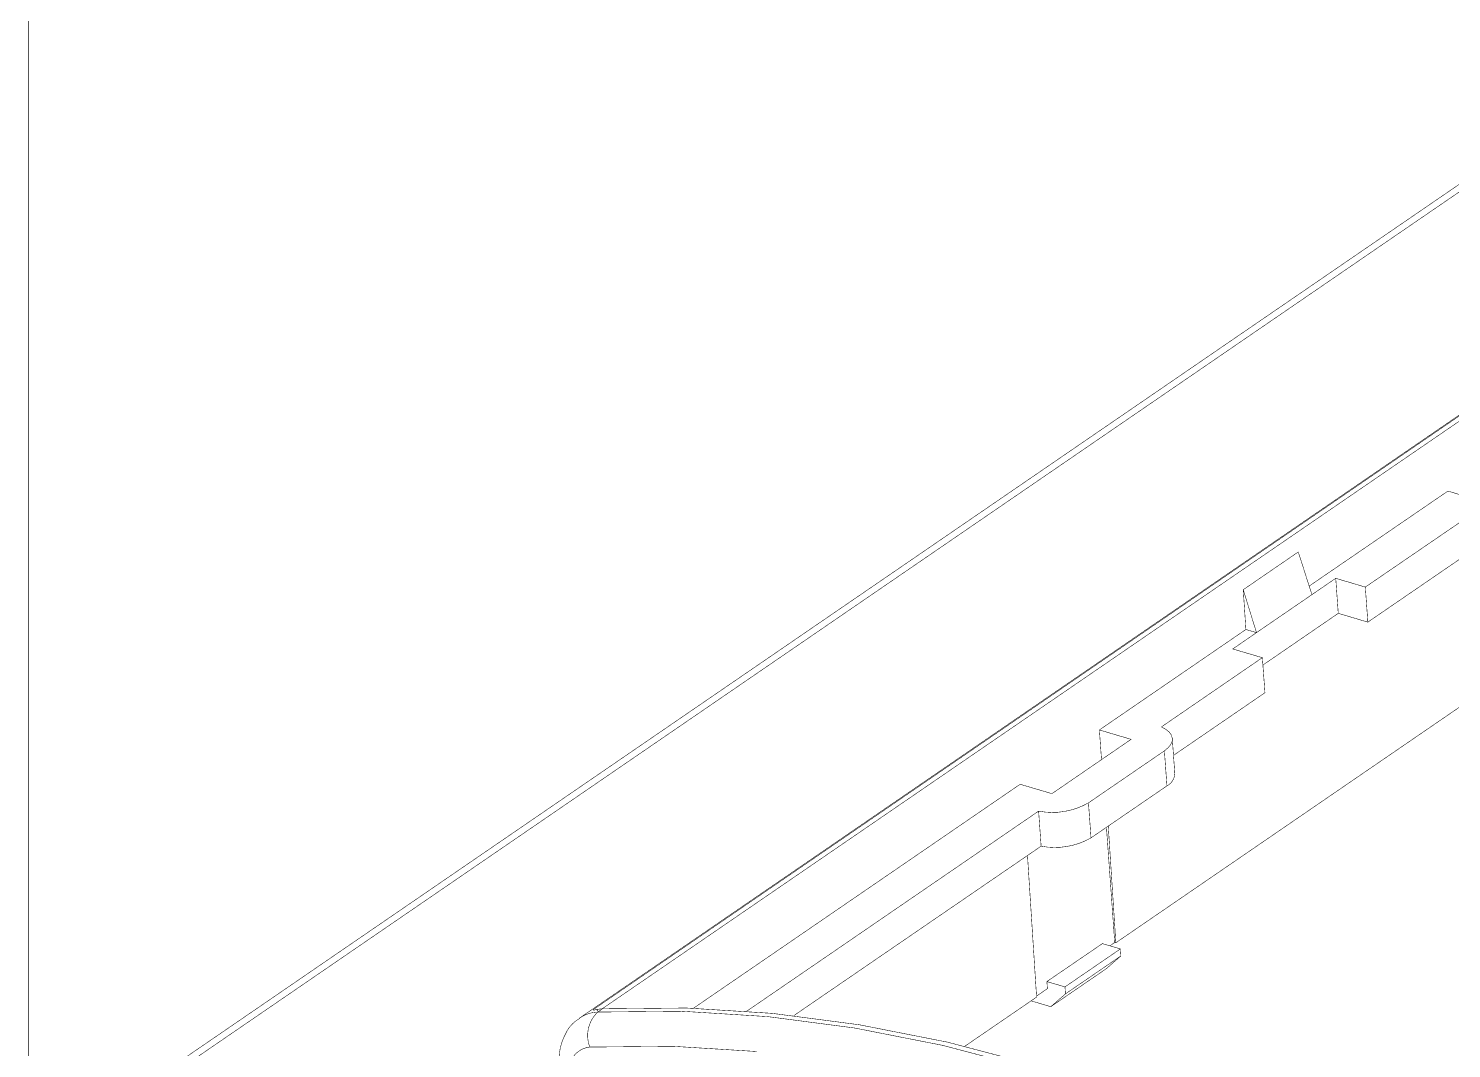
# Model space of a CAD drawing. Header units: inches. Extents: x 0 to 35.2, y -0.7 to 15.9.
# Drawn here: x 30.261 to 31.67, y 12.542 to 13.552 of the extents above; entities that cross this region are included whole.
import ezdxf

# ---------------------------------------------------------------- set-up
doc = ezdxf.new("R2010")
doc.units = ezdxf.units.IN
doc.header["$MEASUREMENT"] = 0
doc.layers.add('Board Outline', color=216, linetype='Continuous')
doc.layers.add('Dimensions', color=6, linetype='Continuous')

msp = doc.modelspace()

# ---------------------------------------------------------------- linework, layer by layer
at = {"layer": 'Board Outline', "const_width": 0.0005}
msp.add_lwpolyline([(30.261, -0.5315), (30.261, 15.6175)], dxfattribs=at)
at = {"layer": 'Dimensions', "const_width": 0.0005}
for points in [[(30.807, 12.572), (32.1535, 13.495)], [(30.8211, 12.5807), (32.1519, 13.493)], [(30.829, 12.5809), (32.1552, 13.4901)], [(30.3359, 12.4776), (31.6824, 13.4006)], [(30.3491, 12.4791), (31.6956, 13.4021)], [(31.5293, 12.9996), (31.6667, 13.0937)], [(31.6667, 13.0937), (31.6981, 13.0844)], [(31.5849, 12.9986), (31.685, 13.0671)], [(31.464, 12.996), (31.5185, 13.0334)], [(31.5185, 13.0334), (31.532, 12.9911)], [(31.5874, 12.9639), (31.6875, 13.0325)], [(31.464, 12.996), (31.4666, 12.9566)], [(31.464, 12.996), (31.4771, 12.9535)], [(31.532, 12.9911), (31.5556, 13.0073)], [(31.5556, 13.0073), (31.5849, 12.9986)], [(31.5556, 13.0073), (31.5581, 12.9726)], [(31.5849, 12.9986), (31.5874, 12.9639)], [(31.4771, 12.9535), (31.532, 12.9911)], [(31.4835, 12.9214), (31.5581, 12.9726)], [(31.5581, 12.9726), (31.5874, 12.9639)], [(31.3215, 12.8571), (31.4666, 12.9566)], [(31.4536, 12.9373), (31.4771, 12.9535)], [(31.4666, 12.9566), (31.4771, 12.9535)], [(31.3829, 12.8601), (31.4829, 12.9287)], [(31.4536, 12.9373), (31.4829, 12.9287)], [(31.4829, 12.9287), (31.4855, 12.894)], [(31.3378, 12.6463), (31.683, 12.883)], [(31.3949, 12.8319), (31.4855, 12.894)], [(31.3215, 12.8571), (31.3529, 12.8478)], [(31.3215, 12.8571), (31.3236, 12.8277)], [(31.3829, 12.8601), (31.3872, 12.8578)], [(31.3872, 12.8578), (31.3905, 12.8551)], [(31.3905, 12.8551), (31.3927, 12.8522)], [(31.2745, 12.794), (31.3529, 12.8478)], [(31.3895, 12.8394), (31.3921, 12.8425)], [(31.3921, 12.8425), (31.3935, 12.8458)], [(31.3927, 12.8522), (31.3937, 12.849)], [(31.3935, 12.8458), (31.3937, 12.849)], [(31.3937, 12.8486), (31.3962, 12.8139)], [(31.3107, 12.7849), (31.3859, 12.8364)], [(31.3859, 12.8364), (31.3895, 12.8394)], [(31.3859, 12.8364), (31.3884, 12.8017)], [(30.9195, 12.5815), (31.243, 12.8033)], [(31.243, 12.8033), (31.2745, 12.794)], [(31.3132, 12.7502), (31.3884, 12.8017)], [(31.3107, 12.7849), (31.3132, 12.7502)], [(30.9723, 12.5786), (31.2613, 12.7767)], [(31.2613, 12.7767), (31.2638, 12.742)], [(31.3285, 12.7606), (31.3367, 12.6466)], [(31.3303, 12.7619), (31.3378, 12.6463)], [(31.0189, 12.5742), (31.2638, 12.742)], [(31.2503, 12.7327), (31.2593, 12.5925)], [(31.2695, 12.6079), (31.3245, 12.6455)], [(31.3245, 12.6455), (31.3423, 12.6402)], [(31.3319, 12.6433), (31.3367, 12.6466)], [(31.3367, 12.6466), (31.3378, 12.6463)], [(31.2874, 12.6026), (31.3423, 12.6402)], [(31.2879, 12.5957), (31.3428, 12.6333)], [(31.3283, 12.6206), (31.3428, 12.6333)], [(31.3423, 12.6402), (31.3428, 12.6333)], [(31.2734, 12.583), (31.3283, 12.6206)], [(31.2593, 12.5935), (31.27, 12.6009)], [(31.2695, 12.6079), (31.27, 12.6009)], [(31.2695, 12.6079), (31.2874, 12.6026)], [(31.2874, 12.6026), (31.2879, 12.5957)], [(31.1882, 12.5438), (31.2593, 12.5925)], [(31.2538, 12.5888), (31.2734, 12.583)], [(31.2734, 12.583), (31.2879, 12.5957)], [(30.8247, 12.5777), (30.8294, 12.5809)], [(30.8247, 12.5777), (30.9079, 12.5785)], [(30.8294, 12.5809), (30.9126, 12.5817)], [(30.9079, 12.5785), (30.9928, 12.5732)], [(30.9126, 12.5817), (30.9975, 12.5764)], [(30.9928, 12.5732), (31.079, 12.5619)], [(30.9975, 12.5764), (31.0837, 12.5651)], [(31.079, 12.5619), (31.1663, 12.5447)], [(31.0837, 12.5651), (31.171, 12.5479)], [(31.1663, 12.5447), (31.2544, 12.5215)], [(31.171, 12.5479), (31.2591, 12.5247)], [(30.8168, 12.543), (30.8988, 12.5438)], [(30.8988, 12.5438), (30.9825, 12.5386)]]:
    msp.add_lwpolyline(points, dxfattribs=at)
at = {"layer": 'Dimensions', "const_width": 0.00025}
for points in [[(31.6666, 13.0937, 1), (31.6668, 13.0937, 1)], [(31.6666, 13.0937, 1), (31.6668, 13.0937, 1)], [(31.5183, 13.0334, 1), (31.5186, 13.0334, 1)], [(31.5183, 13.0334, 1), (31.5186, 13.0334, 1)], [(31.4639, 12.996, 1), (31.4641, 12.996, 1)], [(31.4639, 12.996, 1), (31.4641, 12.996, 1)], [(31.4639, 12.996, 1), (31.4641, 12.996, 1)], [(31.5292, 12.9996, 1), (31.5294, 12.9996, 1)], [(31.5554, 13.0073, 1), (31.5557, 13.0073, 1)], [(31.5554, 13.0073, 1), (31.5557, 13.0073, 1)], [(31.5554, 13.0073, 1), (31.5557, 13.0073, 1)], [(31.5848, 12.9986, 1), (31.5851, 12.9986, 1)], [(31.5848, 12.9986, 1), (31.5851, 12.9986, 1)], [(31.5848, 12.9986, 1), (31.5851, 12.9986, 1)], [(31.5319, 12.9911, 1), (31.5322, 12.9911, 1)], [(31.5319, 12.9911, 1), (31.5322, 12.9911, 1)], [(31.5319, 12.9911, 1), (31.5322, 12.9911, 1)], [(31.558, 12.9726, 1), (31.5582, 12.9726, 1)], [(31.558, 12.9726, 1), (31.5582, 12.9726, 1)], [(31.558, 12.9726, 1), (31.5582, 12.9726, 1)], [(31.4665, 12.9566, 1), (31.4667, 12.9566, 1)], [(31.4665, 12.9566, 1), (31.4667, 12.9566, 1)], [(31.4665, 12.9566, 1), (31.4667, 12.9566, 1)], [(31.477, 12.9535, 1), (31.4772, 12.9535, 1)], [(31.477, 12.9535, 1), (31.4772, 12.9535, 1)], [(31.477, 12.9535, 1), (31.4772, 12.9535, 1)], [(31.477, 12.9535, 1), (31.4772, 12.9535, 1)], [(31.5873, 12.9639, 1), (31.5876, 12.9639, 1)], [(31.5873, 12.9639, 1), (31.5876, 12.9639, 1)], [(31.5873, 12.9639, 1), (31.5876, 12.9639, 1)], [(31.4534, 12.9373, 1), (31.4537, 12.9373, 1)], [(31.4534, 12.9373, 1), (31.4537, 12.9373, 1)], [(31.4828, 12.9287, 1), (31.4831, 12.9287, 1)], [(31.4828, 12.9287, 1), (31.4831, 12.9287, 1)], [(31.4828, 12.9287, 1), (31.4831, 12.9287, 1)], [(31.4833, 12.9214, 1), (31.4836, 12.9214, 1)], [(31.4853, 12.894, 1), (31.4856, 12.894, 1)], [(31.4853, 12.894, 1), (31.4856, 12.894, 1)], [(31.3214, 12.8571, 1), (31.3216, 12.8571, 1)], [(31.3214, 12.8571, 1), (31.3216, 12.8571, 1)], [(31.3214, 12.8571, 1), (31.3216, 12.8571, 1)], [(31.3828, 12.8601, 1), (31.383, 12.8601, 1)], [(31.3828, 12.8601, 1), (31.383, 12.8601, 1)], [(31.3871, 12.8578, 1), (31.3873, 12.8578, 1)], [(31.3871, 12.8578, 1), (31.3873, 12.8578, 1)], [(31.3904, 12.8551, 1), (31.3906, 12.8551, 1)], [(31.3904, 12.8551, 1), (31.3906, 12.8551, 1)], [(31.3528, 12.8478, 1), (31.3531, 12.8478, 1)], [(31.3528, 12.8478, 1), (31.3531, 12.8478, 1)], [(31.392, 12.8425, 1), (31.3922, 12.8425, 1)], [(31.392, 12.8425, 1), (31.3922, 12.8425, 1)], [(31.3925, 12.8522, 1), (31.3928, 12.8522, 1)], [(31.3925, 12.8522, 1), (31.3928, 12.8522, 1)], [(31.3934, 12.8458, 1), (31.3936, 12.8458, 1)], [(31.3934, 12.8458, 1), (31.3936, 12.8458, 1)], [(31.3936, 12.849, 1), (31.3938, 12.849, 1)], [(31.3936, 12.849, 1), (31.3938, 12.849, 1)], [(31.3936, 12.8486, 1), (31.3938, 12.8486, 1)], [(31.3235, 12.8277, 1), (31.3237, 12.8277, 1)], [(31.3858, 12.8364, 1), (31.386, 12.8364, 1)], [(31.3858, 12.8364, 1), (31.386, 12.8364, 1)], [(31.3858, 12.8364, 1), (31.386, 12.8364, 1)], [(31.3894, 12.8394, 1), (31.3897, 12.8394, 1)], [(31.3894, 12.8394, 1), (31.3897, 12.8394, 1)], [(31.3948, 12.8319, 1), (31.3951, 12.8319, 1)], [(31.3961, 12.8139, 1), (31.3964, 12.8139, 1)], [(31.3961, 12.8139, 1), (31.3964, 12.8139, 1)], [(31.2429, 12.8033, 1), (31.2432, 12.8033, 1)], [(31.2429, 12.8033, 1), (31.2432, 12.8033, 1)], [(31.3883, 12.8017, 1), (31.3886, 12.8017, 1)], [(31.3883, 12.8017, 1), (31.3886, 12.8017, 1)], [(31.3883, 12.8017, 1), (31.3886, 12.8017, 1)], [(31.2744, 12.794, 1), (31.2746, 12.794, 1)], [(31.2744, 12.794, 1), (31.2746, 12.794, 1)], [(31.3106, 12.7849, 1), (31.3109, 12.7849, 1)], [(31.3106, 12.7849, 1), (31.3109, 12.7849, 1)], [(31.3106, 12.7849, 1), (31.3109, 12.7849, 1)], [(31.2612, 12.7767, 1), (31.2614, 12.7767, 1)], [(31.2612, 12.7767, 1), (31.2614, 12.7767, 1)], [(31.2612, 12.7767, 1), (31.2614, 12.7767, 1)], [(31.3283, 12.7606, 1), (31.3286, 12.7606, 1)], [(31.3302, 12.7619, 1), (31.3304, 12.7619, 1)], [(31.2637, 12.742, 1), (31.2639, 12.742, 1)], [(31.2637, 12.742, 1), (31.2639, 12.742, 1)], [(31.2637, 12.742, 1), (31.2639, 12.742, 1)], [(31.3131, 12.7502, 1), (31.3134, 12.7502, 1)], [(31.3131, 12.7502, 1), (31.3134, 12.7502, 1)], [(31.3131, 12.7502, 1), (31.3134, 12.7502, 1)], [(31.2501, 12.7327, 1), (31.2504, 12.7327, 1)], [(31.3243, 12.6455, 1), (31.3246, 12.6455, 1)], [(31.3243, 12.6455, 1), (31.3246, 12.6455, 1)], [(31.3318, 12.6433, 1), (31.332, 12.6433, 1)], [(31.3366, 12.6466, 1), (31.3369, 12.6466, 1)], [(31.3366, 12.6466, 1), (31.3369, 12.6466, 1)], [(31.3366, 12.6466, 1), (31.3369, 12.6466, 1)], [(31.3377, 12.6463, 1), (31.3379, 12.6463, 1)], [(31.3377, 12.6463, 1), (31.3379, 12.6463, 1)], [(31.3377, 12.6463, 1), (31.3379, 12.6463, 1)], [(31.3422, 12.6402, 1), (31.3424, 12.6402, 1)], [(31.3422, 12.6402, 1), (31.3424, 12.6402, 1)], [(31.3422, 12.6402, 1), (31.3424, 12.6402, 1)], [(31.3427, 12.6333, 1), (31.3429, 12.6333, 1)], [(31.3427, 12.6333, 1), (31.3429, 12.6333, 1)], [(31.3427, 12.6333, 1), (31.3429, 12.6333, 1)], [(31.3282, 12.6206, 1), (31.3284, 12.6206, 1)], [(31.3282, 12.6206, 1), (31.3284, 12.6206, 1)], [(31.2694, 12.6079, 1), (31.2697, 12.6079, 1)], [(31.2694, 12.6079, 1), (31.2697, 12.6079, 1)], [(31.2694, 12.6079, 1), (31.2697, 12.6079, 1)], [(31.2699, 12.6009, 1), (31.2702, 12.6009, 1)], [(31.2699, 12.6009, 1), (31.2702, 12.6009, 1)], [(31.2872, 12.6026, 1), (31.2875, 12.6026, 1)], [(31.2872, 12.6026, 1), (31.2875, 12.6026, 1)], [(31.2872, 12.6026, 1), (31.2875, 12.6026, 1)], [(31.2537, 12.5888, 1), (31.2539, 12.5888, 1)], [(31.2591, 12.5935, 1), (31.2594, 12.5935, 1)], [(31.2592, 12.5925, 1), (31.2595, 12.5925, 1)], [(31.2592, 12.5925, 1), (31.2595, 12.5925, 1)], [(31.2878, 12.5957, 1), (31.288, 12.5957, 1)], [(31.2878, 12.5957, 1), (31.288, 12.5957, 1)], [(31.2878, 12.5957, 1), (31.288, 12.5957, 1)], [(30.8199, 12.5797, 1), (30.8202, 12.5797, 1)], [(30.8199, 12.5797, 1), (30.8202, 12.5797, 1)], [(30.8202, 12.5795, 1), (30.8205, 12.5795, 1)], [(30.8202, 12.5795, 1), (30.8205, 12.5795, 1)], [(30.8209, 12.5796, 1), (30.8212, 12.5796, 1)], [(30.8209, 12.5796, 1), (30.8212, 12.5796, 1)], [(30.821, 12.5807, 1), (30.8212, 12.5807, 1)], [(30.821, 12.5807, 1), (30.8212, 12.5807, 1)], [(30.822, 12.5799, 1), (30.8223, 12.5799, 1)], [(30.822, 12.5799, 1), (30.8223, 12.5799, 1)], [(30.822, 12.5799, 1), (30.8223, 12.5799, 1)], [(30.8226, 12.5801, 1), (30.8228, 12.5801, 1)], [(30.8226, 12.5801, 1), (30.8228, 12.5801, 1)], [(30.8231, 12.58, 1), (30.8234, 12.58, 1)], [(30.8231, 12.58, 1), (30.8234, 12.58, 1)], [(30.8237, 12.5798, 1), (30.824, 12.5798, 1)], [(30.8237, 12.5798, 1), (30.824, 12.5798, 1)], [(30.8245, 12.5777, 1), (30.8248, 12.5777, 1)], [(30.8245, 12.5777, 1), (30.8248, 12.5777, 1)], [(30.8245, 12.5777, 1), (30.8248, 12.5777, 1)], [(30.8245, 12.5777, 1), (30.8248, 12.5777, 1)], [(30.8247, 12.5786, 1), (30.8249, 12.5786, 1)], [(30.8289, 12.5809, 1), (30.8291, 12.5809, 1)], [(30.8293, 12.5809, 1), (30.8295, 12.5809, 1)], [(30.8293, 12.5809, 1), (30.8295, 12.5809, 1)], [(30.8293, 12.5809, 1), (30.8295, 12.5809, 1)], [(30.9078, 12.5785, 1), (30.908, 12.5785, 1)], [(30.9078, 12.5785, 1), (30.908, 12.5785, 1)], [(30.9125, 12.5817, 1), (30.9127, 12.5817, 1)], [(30.9125, 12.5817, 1), (30.9127, 12.5817, 1)], [(30.9193, 12.5815, 1), (30.9196, 12.5815, 1)], [(30.9722, 12.5786, 1), (30.9724, 12.5786, 1)], [(30.9927, 12.5732, 1), (30.9929, 12.5732, 1)], [(30.9927, 12.5732, 1), (30.9929, 12.5732, 1)], [(30.9974, 12.5764, 1), (30.9976, 12.5764, 1)], [(30.9974, 12.5764, 1), (30.9976, 12.5764, 1)], [(31.0188, 12.5742, 1), (31.0191, 12.5742, 1)], [(31.2733, 12.583, 1), (31.2735, 12.583, 1)], [(31.2733, 12.583, 1), (31.2735, 12.583, 1)], [(31.2733, 12.583, 1), (31.2735, 12.583, 1)], [(30.8066, 12.5718, 1), (30.8069, 12.5718, 1)], [(30.8068, 12.5714, 1), (30.807, 12.5714, 1)], [(30.8069, 12.572, 1), (30.8072, 12.572, 1)], [(31.0789, 12.5619, 1), (31.0792, 12.5619, 1)], [(31.0789, 12.5619, 1), (31.0792, 12.5619, 1)], [(31.0836, 12.5651, 1), (31.0839, 12.5651, 1)], [(31.0836, 12.5651, 1), (31.0839, 12.5651, 1)], [(30.7886, 12.5465, 1), (30.7889, 12.5465, 1)], [(30.7886, 12.5465, 1), (30.7889, 12.5465, 1)], [(30.7927, 12.5561, 1), (30.793, 12.5561, 1)], [(30.7927, 12.5561, 1), (30.793, 12.5561, 1)], [(31.1662, 12.5447, 1), (31.1665, 12.5447, 1)], [(31.1662, 12.5447, 1), (31.1665, 12.5447, 1)], [(31.1709, 12.5479, 1), (31.1712, 12.5479, 1)], [(31.1709, 12.5479, 1), (31.1712, 12.5479, 1)], [(30.8166, 12.543, 1), (30.8169, 12.543, 1)], [(30.8166, 12.543, 1), (30.8169, 12.543, 1)], [(30.8166, 12.543, 1), (30.8169, 12.543, 1)], [(30.8987, 12.5438, 1), (30.8989, 12.5438, 1)], [(30.8987, 12.5438, 1), (30.8989, 12.5438, 1)], [(31.1881, 12.5438, 1), (31.1884, 12.5438, 1)]]:
    msp.add_lwpolyline(points, format="xyb", close=True, dxfattribs=at)
at = {"layer": 'Dimensions', "const_width": 0.0005}
for points in [[(31.3962, 12.8139, -0.266423), (31.3884, 12.8017)], [(31.3107, 12.7849, -0.180116), (31.2613, 12.7767)], [(31.3132, 12.7502, -0.180116), (31.2638, 12.742)], [(30.8068, 12.5718, -0.144489), (30.8247, 12.5777)], [(30.8168, 12.543, -0.306461), (30.8247, 12.5777)], [(30.82, 12.5797, -0.141144), (30.8211, 12.5807)], [(30.8203, 12.5795, -0.304032), (30.82, 12.5797)], [(30.8211, 12.5796, -0.053117), (30.8203, 12.5795)], [(30.8221, 12.5799, -0.01051), (30.8211, 12.5796)], [(30.8221, 12.5799, -0.049919), (30.8294, 12.5809)], [(30.8221, 12.5799, -0.055944), (30.8227, 12.5801)], [(30.8227, 12.5801, -0.127051), (30.8233, 12.58)], [(30.8233, 12.58, -0.082934), (30.8239, 12.5798)], [(30.8239, 12.5798, -0.121422), (30.8248, 12.5786)], [(30.7928, 12.5561, -0.168773), (30.8069, 12.5714)], [(30.7865, 12.5253, -0.09522), (30.7887, 12.5465)], [(30.7887, 12.5465, -0.046337), (30.7928, 12.5561)], [(30.797, 12.5164, -0.446827), (30.8168, 12.543)]]:
    msp.add_lwpolyline(points, format="xyb", dxfattribs=at)

doc.saveas('drawing.dxf')
